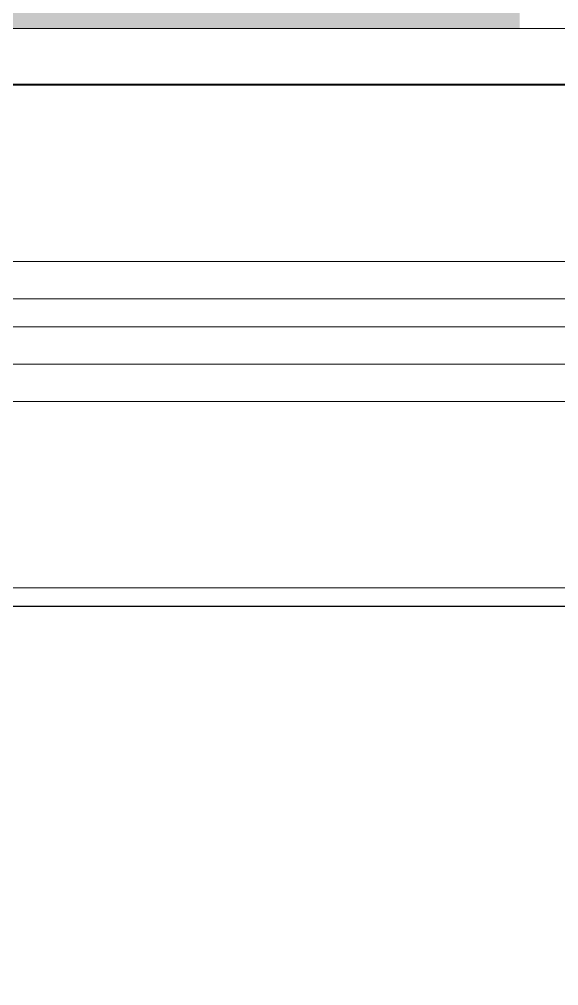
# Model space of a CAD drawing. Extents: x -1299 to 23780, y -3010 to 8106.
# Drawn here: x 14100.8 to 14158.7, y 2762.3 to 2866 of the extents above; entities that cross this region are included whole.
import ezdxf

# ---------------------------------------------------------------- set-up
doc = ezdxf.new("R2010")
doc.units = 0
doc.header["$LTSCALE"] = 25
doc.header["$MEASUREMENT"] = 0
doc.layers.get('0').update_dxf_attribs({"color": 9, "lineweight": 9})
for name, color, linetype, lineweight in [('00', 9, 'Continuous', 9), ('06C', 9, 'Continuous', 9), ('06D', 9, 'Continuous', 9), ('10', 9, 'Continuous', 9), ('14', 9, 'Continuous', 9), ('33', 9, 'BATTING', 9), ('35', 9, 'Continuous', 9), ('40B', 9, 'Continuous', 9), ('E-MESH TAVAN', 1, 'Continuous', 30)]:
    doc.layers.add(name, color=color, linetype=linetype, lineweight=lineweight)
doc.linetypes.add('BATTING', pattern='A,0.0001,-0.1,[134,ltypeshp.shx,S=0.1,R=0,X=-0.1,Y=0],-0.2,[134,ltypeshp.shx,S=0.1,R=180,X=0.1,Y=0],-0.1', length=0.4001)

# ---------------------------------------------------------------- blocks, each defined once
blk = doc.blocks.new('p-2. kat planı')
at = {"layer": '00'}
blk.add_lwpolyline([(14050, 2825), (14050, 2825), (14050, 2825), (14472.5, 2825), (14472.5, 2805), (14050, 2805)], close=True, dxfattribs=at)
at = {"layer": '06C'}
blk.add_lwpolyline([(13012.5, 1124.33), (13012.5, 1124.33), (13012.5, 2865), (16712.5, 2865), (16712.49, 2206.39)], dxfattribs=at)
blk.add_lwpolyline([(13012.5, 1124.33), (13012.5, 1124.33), (13012.5, 2865), (16712.5, 2865), (16712.49, 2206.39)], dxfattribs=at)
at = {"layer": '06D'}
for points in [[(14048.83, 2840), (14675, 2840)], [(14675, 2825), (14675, 2833), (14050, 2833), (14050, 2825)]]:
    blk.add_lwpolyline(points, dxfattribs=at)
at = {"layer": '10'}
for points, const_width in [([(13018.5, 1124.33), (13018.5, 2859), (16706.5, 2859), (16706.5, 2206.39)], 0.2), ([(13018.5, 1124.33), (13018.5, 2859), (16706.5, 2859), (16706.5, 2206.39)], 0.2), ([(14043.19, 2836), (14681.81, 2836)], 0.1)]:
    blk.add_lwpolyline(points, dxfattribs=dict(at, const_width=const_width))
at = {"layer": '14'}
blk.add_lwpolyline([(14048, 2820.22), (14048, 2803), (14470.5, 2803), (14470.5, 2447)], dxfattribs=at)
at = {"layer": '33', "ltscale": 0.4}
blk.add_lwpolyline([(14050, 2829), (14675, 2829)], dxfattribs=at)
at = {"layer": '40B'}
blk.add_lwpolyline([(13052.5, 1837.5), (13052.5, 1065.5), (13054.42, 1065.5, -0.152186), (16671.45, 2158.21), (16671.45, 2226.09), (16672.5, 2226.09), (16672.5, 2372.5), (15945, 2372.5), (15945, 2365), (14187.5, 2363), (14187.5, 2825), (13845, 2825), (13845, 1845), (13845, 1837.5)], format="xyb", close=True, dxfattribs=at)

msp = doc.modelspace()

# ---------------------------------------------------------------- hatches: boundary and pattern name
h = msp.add_hatch(color=253)
h.dxf.hatch_style = 1
h.paths.add_polyline_path([(13077.5, 2865), (13010.5, 2865), (13010.5, 3927), (14154.5, 3927), (14154.5, 2865), (14087.5, 2865), (14087.5, 3860), (13077.5, 3860)])

# ---------------------------------------------------------------- linework, layer by layer
at = {"layer": '35'}
msp.add_lwpolyline([(16650.5, 2363), (16650.5, 2272.98, 0.147272), (13074.5, 1216.59), (13074.5, 1835), (13854.5, 1835), (13854.5, 2483.5), (13840.44, 2489.8), (13837.5, 2489.8), (13837.5, 2570.2), (13840.5, 2570.2), (13854.5, 2576.5), (13854.5, 2580), (13854.5, 2657), (13835.5, 2657), (13835.5, 2763), (13854.5, 2763), (13854.5, 2803), (14182.5, 2803), (14182.5, 2363)], format="xyb", close=True, dxfattribs=at)
at = {"layer": 'E-MESH TAVAN'}
msp.add_lwpolyline([(14187.5, 2803), (13854.5, 2803), (13854.5, 1835.16), (13076.5, 1835)], dxfattribs=at)

# ---------------------------------------------------------------- block references
msp.add_blockref('p-2. kat planı', (0, 0))

doc.saveas('drawing.dxf')
